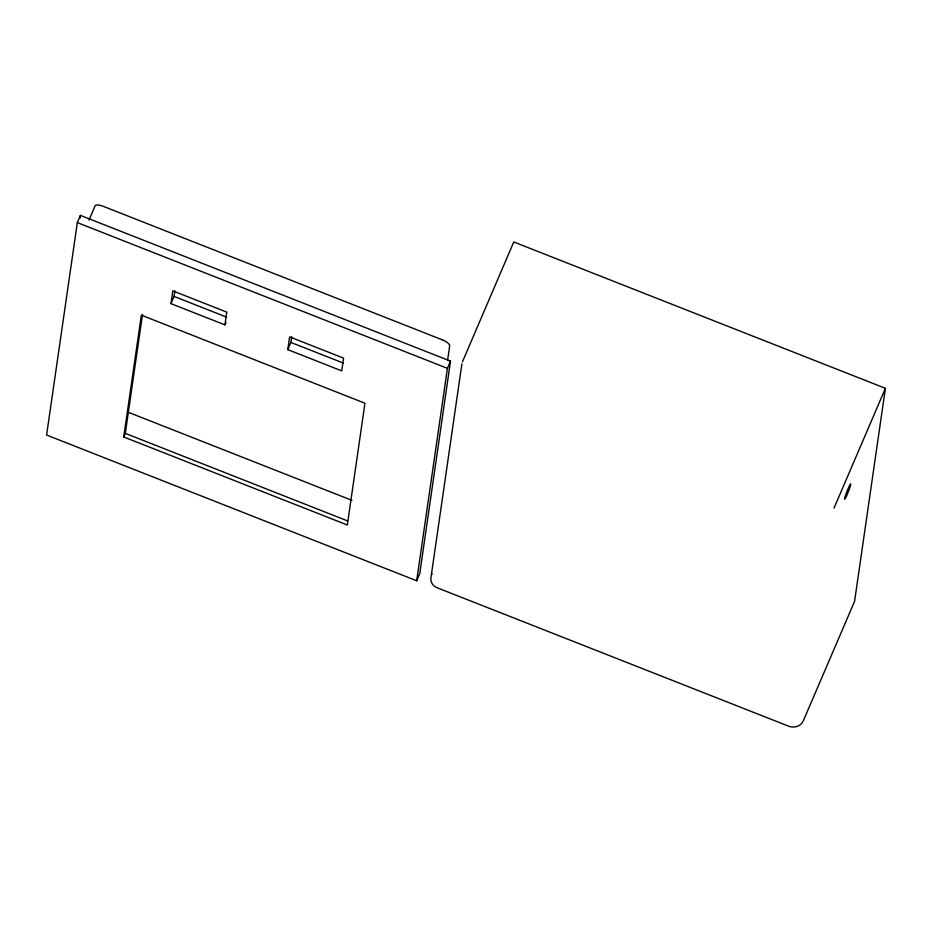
<?xml version="1.0" encoding="UTF-8"?>
<svg xmlns="http://www.w3.org/2000/svg" width="932" height="932" viewBox="0 0 932 932"><rect width="100%" height="100%" fill="white"/><g stroke="black" fill="none" stroke-linecap="round" stroke-linejoin="round"><path stroke-width="1.4" d="M77.333 222.597L46.6 435.034L416.686 580.764L419.773 573.553L450.505 361.127L80.42 215.385L77.333 222.597L447.418 368.326L416.686 580.764M80.001 218.263L80.42 215.385M123.735 436.968L141.361 315.167L364.948 403.218L347.333 525.007L123.735 436.968L125.284 433.357L142.491 314.433M170.975 303.634L172.816 290.877L226.791 312.138L224.95 324.884L170.975 303.634L174.063 296.423L174.878 290.761M287.778 349.628L289.619 336.883L343.593 358.133L341.753 370.878L287.778 349.628L290.866 342.417L291.693 336.755M447.616 360.102L449.702 345.737A8.318 2.773 23.2 0 0 442.898 340.075M462.447 361.826L513.765 241.97L885.4 388.318L854.586 601.315L803.198 721.112M461.888 363.888L430.957 577.595C430.211 581.952 432.984 586.426 437.178 587.777L787.878 725.877C792.934 728.23 799.773 727.03 802.708 721.974M431.632 574.799L432.005 573.856M89.006 220.057L95.076 205.902A8.318 2.773 23.2 0 1 103.149 206.287L442.397 339.865M224.95 324.884L225.975 322.484M447.418 368.326L450.505 361.127M885.4 388.318L834.012 508.138M174.063 296.423L226.686 317.148M290.866 342.417L343.489 363.142M127.777 412.072L351.935 500.344M125.284 433.357L347.531 520.883M846.594 495.882A8.318 0.699 -68.5 0 0 850.718 483.859A8.318 0.699 -68.5 0 0 845.639 495.008A8.318 0.699 -68.5 0 0 846.594 495.882"/></g></svg>
